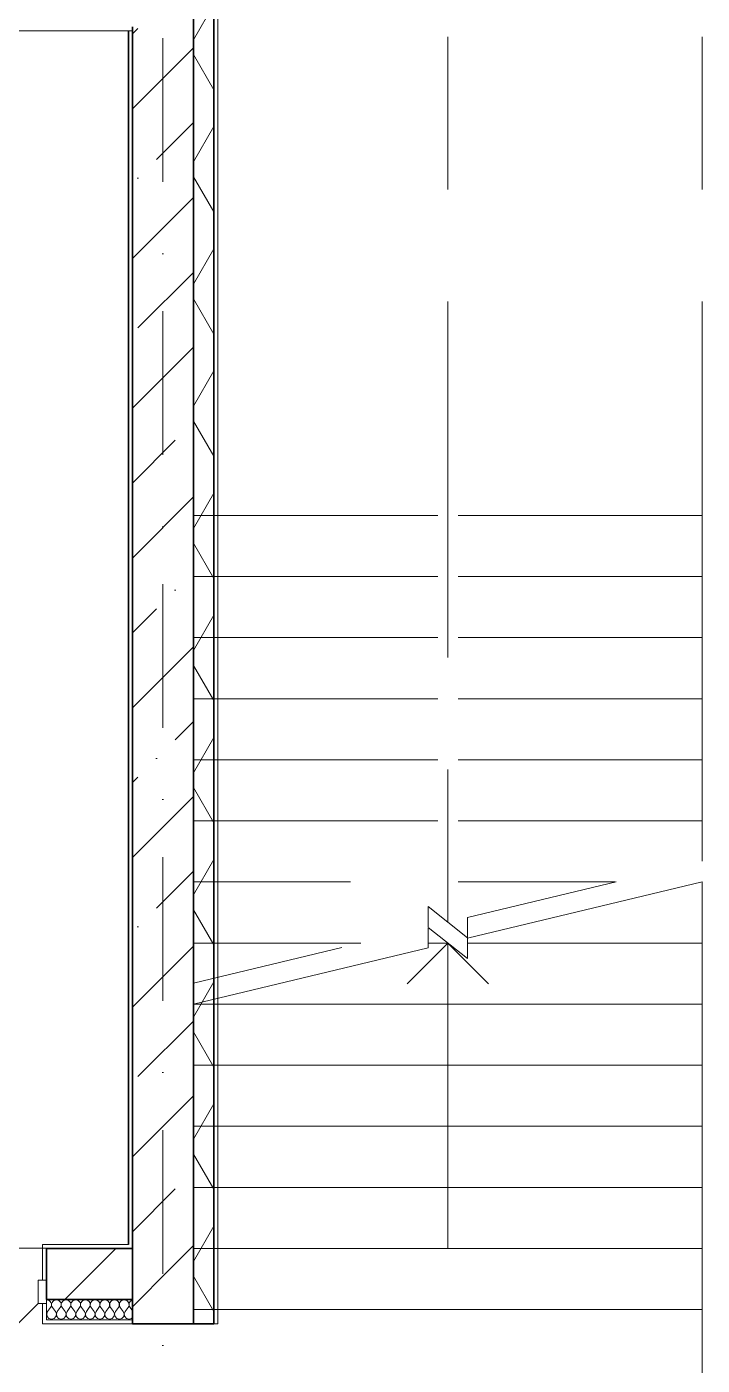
# Model space of a CAD drawing. Header units: millimetres. Extents: x -34838 to 729576, y -214038 to 121482.
# Drawn here: x 613773 to 617092, y -98511 to -91938 of the extents above; entities that cross this region are included whole.
import ezdxf
from ezdxf.enums import TextEntityAlignment as Align

# ---------------------------------------------------------------- set-up
doc = ezdxf.new("R2010")
doc.units = ezdxf.units.MM
doc.header["$MEASUREMENT"] = 0
doc.linetypes.add('ШТРИХОВА 1_2', pattern=[1300, 750, -550])
doc.linetypes.add('Штрихпунктирная', pattern=[1340.555525, 705.555534, -352.777767, 0, -282.222223])
for name, color, linetype, lineweight in [('0_Ном._пера__1', 7, 'Continuous', 13), ('А _ ОСІ КООРДИНАЦІЙНІ.3D_Ном._пера__105', 7, 'Continuous', 13), ('А _ ОСІ КООРДИНАЦІЙНІ.3D_Ном._пера__25', 7, 'Continuous', 0), ('АБ _ 0 _ СТІНИ _ ЗОВНІШНІ .3D_Ном._пера__27', 7, 'Continuous', 35), ('АБ _ 0 _ СТІНИ _ ЗОВНІШНІ .3D_Ном._пера__87', 7, 'Continuous', 13), ('АБ _ 0 _ СТІНИ _ НАВІСНІ .3D_Ном._пера__171', 7, 'Continuous', 13), ('АБ _ 0 _ СТІНИ _ НАВІСНІ .3D_Ном._пера__27', 7, 'Continuous', 35), ('АБ _ 0 _ СТІНИ _ НАВІСНІ .3D_Ном._пера__67', 7, 'Continuous', 15), ('АБ _ 0 _ СТІНИ _ НАВІСНІ .3D_Ном._пера__87', 7, 'Continuous', 13), ('АБ _ 2 _ СХОДИ _ ЗОВНІШНІ .3D_Ном._пера__71', 7, 'Continuous', 15), ('АБ _ 2 _ СХОДИ _ ЗОВНІШНІ .3D_Ном._пера__91', 7, 'Continuous', 13), ('Двери ARCHICAD_Ном._пера__1', 7, 'Continuous', 13), ('Двери ARCHICAD_Ном._пера__23', 7, 'Continuous', 20), ('Двери ARCHICAD_Ном._пера__27', 7, 'Continuous', 35), ('Двери ARCHICAD_Ном._пера__3', 7, 'Continuous', 15), ('Двери ARCHICAD_Ном._пера__67', 7, 'Continuous', 15), ('Двери ARCHICAD_Ном._пера__87', 7, 'Continuous', 13)]:
    doc.layers.add(name, color=color, linetype=linetype, lineweight=lineweight)
for name, color, linetype in [('А _ ОСІ КООРДИНАЦІЙНІ.3D', 7, 'Continuous'), ('АБ _ 0 _ СТІНИ _ ЗОВНІШНІ .3D', 7, 'Continuous'), ('АБ _ 0 _ СТІНИ _ НАВІСНІ .3D', 7, 'Continuous'), ('АБ _ 2 _ СХОДИ _ ЗОВНІШНІ .3D', 7, 'Continuous'), ('АП _ ТЕП _ ЗОНИ ПРИМІЩЕНЬ .3D', 7, 'Continuous'), ('Двери ARCHICAD', 7, 'Continuous')]:
    doc.layers.add(name, color=color, linetype=linetype)
doc.styles.add('СГЕНЕРИР_СТИЛЬ_1', font='Arial.ttf')
doc.linetypes.add('ГП _ огорожа КЖ меньше 1м_ М 500', pattern='A,0,[1,20211006 Р’РµР»РёРєРёР№ Р±Р°СЃРµР№РЅ (Р±СѓС‚С–РєРё)_1.Shx,S=79.365079,R=0,X=0,Y=0],-10000,0', length=10000)
pattern_1 = [(60, (518441.76, -97737.7), (-259.8076, 150), []), (120, (518441.76, -97737.7), (259.8076, 150), [])]
pattern_2 = [(45, (518441.76, -97737.7), (-367.6955, 367.6955), []), (45, (518257.9, -97553.85), (-367.6955, 367.6955), [390, -130, 0, -130])]

# ---------------------------------------------------------------- blocks, each defined once
blk = doc.blocks.new('Лестница_2_1', base_point=(518441.8, -97737.7))
at = {"layer": 'АБ _ 2 _ СХОДИ _ ЗОВНІШНІ .3D_Ном._пера__71', "color": 7, "linetype": 'ШТРИХОВА 1_2', "lineweight": 15}
for p, q in [((614591.7, -91337.7), (614591.7, -94037.7)), ((615841.7, -94037.7), (615841.7, -91337.7)), ((617091.7, -94037.7), (617091.7, -91337.7)), ((614591.7, -94037.7), (614591.7, -94337.7)), ((615841.7, -94337.7), (615841.7, -94037.7)), ((617091.7, -94337.7), (617091.7, -94037.7)), ((617091.7, -94337.7), (614591.7, -94337.7)), ((614591.7, -94337.7), (614591.7, -94637.7)), ((614591.7, -94337.7), (617091.7, -94337.7)), ((615841.8, -96334.8), (615841.7, -94337.7)), ((617091.7, -94637.7), (617091.7, -94337.7)), ((617091.7, -94637.7), (614591.7, -94637.7)), ((614591.7, -94637.7), (614591.7, -94937.7)), ((614591.7, -94637.7), (617091.7, -94637.7)), ((617091.7, -94937.7), (617091.7, -94637.7)), ((617091.7, -94937.7), (614591.7, -94937.7)), ((614591.7, -94937.7), (614591.8, -95237.7)), ((614591.7, -94937.7), (617091.7, -94937.7)), ((617091.8, -95237.7), (617091.7, -94937.7)), ((617091.8, -95237.7), (614591.8, -95237.7)), ((614591.8, -95237.7), (614591.8, -95537.7)), ((614591.8, -95237.7), (617091.8, -95237.7)), ((617091.8, -95537.7), (617091.8, -95237.7)), ((617091.8, -95537.7), (614591.8, -95537.7)), ((614591.8, -95537.7), (614591.8, -95837.7)), ((614591.8, -95537.7), (617091.8, -95537.7)), ((617091.8, -95837.7), (617091.8, -95537.7)), ((617091.8, -95837.7), (614591.8, -95837.7)), ((614591.8, -95837.7), (614591.8, -96137.7)), ((614591.8, -95837.7), (617091.8, -95837.7)), ((617091.8, -96034.8), (617091.8, -95837.7)), ((615939, -96311.5), (617091.8, -96034.8)), ((616663.3, -96137.7), (614591.8, -96137.7)), ((614591.8, -96137.7), (614591.8, -96437.7)), ((614591.8, -96137.7), (616663.3, -96137.7)), ((615744.5, -96358.2), (615744.5, -96258.2)), ((615744.5, -96258.2), (615939, -96411.5)), ((614591.8, -96634.8), (615744.5, -96358.2)), ((615939, -96411.5), (615939, -96311.5)), ((615413.3, -96437.7), (614591.8, -96437.7)), ((614591.8, -96437.7), (614591.8, -96634.8)), ((614591.8, -96437.7), (615413.3, -96437.7))]:
    blk.add_line(p, q, dxfattribs=at)
at = {"layer": 'АБ _ 2 _ СХОДИ _ ЗОВНІШНІ .3D_Ном._пера__71', "color": 7, "linetype": 'Continuous', "lineweight": 15}
for p, q in [((615939, -96414.3), (617091.8, -96137.7)), ((615744.5, -96461), (615744.5, -96361)), ((615744.5, -96361), (615939, -96514.3)), ((615939, -96514.3), (615939, -96414.3)), ((614591.8, -96737.7), (615744.5, -96461)), ((615841.8, -96437.7), (615641.8, -96637.7)), ((615841.8, -96437.7), (615744.5, -96437.7)), ((615744.5, -96437.7), (615841.8, -96437.7)), ((615841.8, -97637.7), (615841.8, -96437.7)), ((616041.8, -96637.7), (615841.8, -96437.7)), ((617091.8, -96437.7), (615939, -96437.7)), ((615939, -96437.7), (617091.8, -96437.7)), ((617091.8, -96737.7), (614591.8, -96737.7)), ((614591.8, -96737.7), (617091.8, -96737.7)), ((617091.8, -97037.7), (614591.8, -97037.7)), ((614591.8, -97037.7), (617091.8, -97037.7)), ((617091.8, -97337.7), (614591.8, -97337.7)), ((614591.8, -97337.7), (617091.8, -97337.7)), ((617091.8, -97637.7), (614591.8, -97637.7)), ((614591.8, -97637.7), (617091.8, -97637.7)), ((615841.8, -97937.7), (615841.8, -97637.7)), ((614591.8, -97937.7), (617091.8, -97937.7))]:
    blk.add_line(p, q, dxfattribs=at)
at = {"layer": 'АБ _ 2 _ СХОДИ _ ЗОВНІШНІ .3D_Ном._пера__91', "color": 7, "linetype": 'Continuous', "lineweight": 13}
for p, q in [((617091.8, -96437.7), (617091.8, -96137.7)), ((617091.8, -96737.7), (617091.8, -96437.7)), ((614591.8, -96737.7), (614591.8, -97037.7)), ((617091.8, -97037.7), (617091.8, -96737.7)), ((614591.8, -97037.7), (614591.8, -97337.7)), ((617091.8, -97337.7), (617091.8, -97037.7)), ((614591.8, -97337.7), (614591.8, -97637.7)), ((617091.8, -97637.7), (617091.8, -97337.7)), ((614591.8, -97637.7), (614591.8, -97937.7)), ((617091.8, -97937.7), (617091.8, -97637.7))]:
    blk.add_line(p, q, dxfattribs=at)
blk = doc.blocks.new('Стена_58_1', base_point=(614491.8, -85737.7))
at = {"layer": 'АБ _ 0 _ СТІНИ _ ЗОВНІШНІ .3D', "linetype": 'Continuous', "lineweight": 0, "true_color": 0x000000}
h = blk.add_hatch(dxfattribs=at)
h.set_pattern_fill('М___ІЗОЛЯЦІЯ_МІНВАТА_0001', color=18, style=0, pattern_type=2)
h.set_pattern_definition(pattern_1)
h.paths.add_polyline_path([(614691.8, -98290), (614691.8, -85601.3), (614591.8, -85669.5), (614591.8, -98201.3)])
h = blk.add_hatch(dxfattribs=at)
h.set_pattern_fill('М___БЕТОН_АРМОВАНИЙ___З__C0', color=18, style=0, pattern_type=2)
h.set_pattern_definition(pattern_2)
h.paths.add_polyline_path([(614291.8, -85887.7), (614291.8, -97935.4), (614591.8, -98201.3), (614591.8, -85887.7)])
h = blk.add_hatch(dxfattribs=at)
h.set_pattern_fill('М___БЕТОН_АРМОВАНИЙ___З__C0', color=18, style=0, pattern_type=2)
h.set_pattern_definition(pattern_2)
h.paths.add_polyline_path([(614291.8, -97937.7), (614294.3, -97937.7), (614291.8, -97935.4)])
h = blk.add_hatch(dxfattribs=at)
h.set_pattern_fill('М___БЕТОН_АРМОВАНИЙ___З__C0', color=18, style=0, pattern_type=2)
h.set_pattern_definition(pattern_2)
h.paths.add_polyline_path([(614291.8, -98187.7), (614576.4, -98187.7), (614294.3, -97937.7), (614291.8, -97937.7)])
h = blk.add_hatch(dxfattribs=at)
h.set_pattern_fill('М___БЕТОН_АРМОВАНИЙ___З__C0', color=18, style=0, pattern_type=2)
h.set_pattern_definition(pattern_2)
h.paths.add_polyline_path([(614591.8, -98201.3), (614576.4, -98187.7), (614291.8, -98187.7), (614291.8, -98287.7), (614591.8, -98287.7)])
h = blk.add_hatch(dxfattribs=at)
h.set_pattern_fill('М___ІЗОЛЯЦІЯ_МІНВАТА_0001', color=18, style=0, pattern_type=2)
h.set_pattern_definition(pattern_1)
h.paths.add_polyline_path([(614591.8, -98287.7), (614689.2, -98287.7), (614591.8, -98201.3)])
h = blk.add_hatch(dxfattribs=at)
h.set_pattern_fill('М___БЕТОН_АРМОВАНИЙ___З__C0', color=18, style=0, pattern_type=2)
h.set_pattern_definition(pattern_2)
h.paths.add_polyline_path([(614591.8, -98287.7), (614291.8, -98287.7), (614291.8, -98307.7), (614591.8, -98307.7)])
h = blk.add_hatch(dxfattribs=at)
h.set_pattern_fill('М___ІЗОЛЯЦІЯ_МІНВАТА_0001', color=18, style=0, pattern_type=2)
h.set_pattern_definition(pattern_1)
h.paths.add_polyline_path([(614691.8, -98290), (614689.2, -98287.7), (614591.8, -98287.7), (614591.8, -98307.7), (614691.8, -98307.7)])
at = {"layer": 'АБ _ 0 _ СТІНИ _ ЗОВНІШНІ .3D_Ном._пера__27', "color": 7, "linetype": 'Continuous', "lineweight": 35}
for p, q in [((614691.8, -98290), (614691.8, -85601.3)), ((614591.8, -98201.3), (614591.8, -85887.7)), ((614291.8, -91937.7), (614291.8, -97935.4))]:
    blk.add_line(p, q, dxfattribs=at)
at = {"layer": 'АБ _ 0 _ СТІНИ _ ЗОВНІШНІ .3D_Ном._пера__27', "color": 7, "linetype": 'Continuous', "lineweight": 35, "flags": 128}
blk.add_lwpolyline([(614271.8, -91957.7), (614271.8, -97917.7)], dxfattribs=at)
at = {"layer": 'АБ _ 0 _ СТІНИ _ ЗОВНІШНІ .3D_Ном._пера__87', "color": 7, "linetype": 'Continuous', "lineweight": 13, "flags": 128}
blk.add_lwpolyline([(614711.8, -98307.7), (614711.8, -85587.7)], dxfattribs=at)
at = {"layer": 'АБ _ 0 _ СТІНИ _ НАВІСНІ .3D_Ном._пера__27', "color": 7, "linetype": 'Continuous', "lineweight": 35}
for p, q in [((614271.8, -97937.7), (614291.8, -97937.7)), ((614291.8, -97937.7), (614291.8, -97935.4)), ((614291.8, -98187.7), (614291.8, -97937.7)), ((614291.8, -98187.7), (614291.8, -98287.7)), ((614591.8, -98201.3), (614591.8, -98287.7)), ((614291.8, -98287.7), (614291.8, -98307.7)), ((614591.8, -98287.7), (614591.8, -98307.7)), ((614691.8, -98290), (614691.8, -98307.7))]:
    blk.add_line(p, q, dxfattribs=at)
at = {"layer": 'АБ _ 0 _ СТІНИ _ НАВІСНІ .3D_Ном._пера__27', "color": 7, "linetype": 'Continuous', "lineweight": 35, "flags": 128}
for points in [[(614591.8, -98307.7), (614291.8, -98307.7)], [(614691.8, -98307.7), (614591.8, -98307.7)]]:
    blk.add_lwpolyline(points, dxfattribs=at)
at = {"layer": 'АБ _ 0 _ СТІНИ _ НАВІСНІ .3D_Ном._пера__87', "color": 7, "linetype": 'Continuous', "lineweight": 13, "flags": 128}
blk.add_lwpolyline([(614711.8, -98307.7), (614691.8, -98307.7)], dxfattribs=at)
blk = doc.blocks.new('Стена_86_1', base_point=(614491.8, -91877.7))
at = {"layer": 'АБ _ 0 _ СТІНИ _ ЗОВНІШНІ .3D_Ном._пера__87', "color": 7, "linetype": 'Continuous', "lineweight": 13, "flags": 128}
blk.add_lwpolyline([(608381.8, -91957.7), (614271.8, -91957.7)], dxfattribs=at)
blk = doc.blocks.new('*X346', base_point=(518441.8, -97737.7))
at = {"layer": 'АБ _ 0 _ СТІНИ _ НАВІСНІ .3D_Ном._пера__171', "color": 7, "linetype": 'Continuous', "lineweight": 13}
for p, q in [((613870.3, -98190.1), (613869.1, -98190.3)), ((613876.8, -98191), (613870.3, -98190.1)), ((613882.8, -98193.6), (613876.8, -98191)), ((613887.9, -98197.8), (613882.8, -98193.6)), ((613891.6, -98203.2), (613887.9, -98197.8)), ((613893.7, -98209.5), (613891.6, -98203.2)), ((613896.7, -98203.2), (613894.6, -98209.5)), ((613900.4, -98197.8), (613896.7, -98203.2)), ((613905.4, -98193.6), (613900.4, -98197.8)), ((613911.4, -98191), (613905.4, -98193.6)), ((613918, -98190.1), (613911.4, -98191)), ((613924.5, -98191), (613918, -98190.1)), ((613930.5, -98193.6), (613924.5, -98191)), ((613935.5, -98197.8), (613930.5, -98193.6)), ((613939.2, -98203.2), (613935.5, -98197.8)), ((613941.3, -98209.5), (613939.2, -98203.2)), ((613944.3, -98203.2), (613942.2, -98209.5)), ((613948, -98197.8), (613944.3, -98203.2)), ((613953.1, -98193.6), (613948, -98197.8)), ((613959.1, -98191), (613953.1, -98193.6)), ((613965.6, -98190.1), (613959.1, -98191)), ((613972.1, -98191), (613965.6, -98190.1)), ((613978.1, -98193.6), (613972.1, -98191)), ((613983.1, -98197.8), (613978.1, -98193.6)), ((613986.9, -98203.2), (613983.1, -98197.8)), ((613989, -98209.5), (613986.9, -98203.2)), ((613991.9, -98203.2), (613989.8, -98209.5)), ((613995.6, -98197.8), (613991.9, -98203.2)), ((614000.7, -98193.6), (613995.6, -98197.8)), ((614006.7, -98191), (614000.7, -98193.6)), ((614013.2, -98190.1), (614006.7, -98191)), ((614019.7, -98191), (614013.2, -98190.1)), ((614025.7, -98193.6), (614019.7, -98191)), ((614030.8, -98197.8), (614025.7, -98193.6)), ((614034.5, -98203.2), (614030.8, -98197.8)), ((614036.6, -98209.5), (614034.5, -98203.2)), ((614039.5, -98203.2), (614037.4, -98209.5)), ((614043.2, -98197.8), (614039.5, -98203.2)), ((614048.3, -98193.6), (614043.2, -98197.8)), ((614054.3, -98191), (614048.3, -98193.6)), ((614060.8, -98190.1), (614054.3, -98191)), ((614067.3, -98191), (614060.8, -98190.1)), ((614073.3, -98193.6), (614067.3, -98191)), ((614078.4, -98197.8), (614073.3, -98193.6)), ((614082.1, -98203.2), (614078.4, -98197.8)), ((614084.2, -98209.5), (614082.1, -98203.2)), ((614087.1, -98203.2), (614085, -98209.5)), ((614090.9, -98197.8), (614087.1, -98203.2)), ((614095.9, -98193.6), (614090.9, -98197.8)), ((614101.9, -98191), (614095.9, -98193.6)), ((614108.4, -98190.1), (614101.9, -98191)), ((614114.9, -98191), (614108.4, -98190.1)), ((614120.9, -98193.6), (614114.9, -98191)), ((614126, -98197.8), (614120.9, -98193.6)), ((614129.7, -98203.2), (614126, -98197.8)), ((614131.8, -98209.5), (614129.7, -98203.2)), ((614134.8, -98203.2), (614132.7, -98209.5)), ((614138.5, -98197.8), (614134.8, -98203.2)), ((614143.5, -98193.6), (614138.5, -98197.8)), ((614149.5, -98191), (614143.5, -98193.6)), ((614156, -98190.1), (614149.5, -98191)), ((614162.6, -98191), (614156, -98190.1)), ((614168.6, -98193.6), (614162.6, -98191)), ((614173.6, -98197.8), (614168.6, -98193.6)), ((614177.3, -98203.2), (614173.6, -98197.8)), ((614179.4, -98209.5), (614177.3, -98203.2)), ((614182.4, -98203.2), (614180.3, -98209.5)), ((614186.1, -98197.8), (614182.4, -98203.2)), ((614191.1, -98193.6), (614186.1, -98197.8)), ((614197.2, -98191), (614191.1, -98193.6)), ((614203.7, -98190.1), (614197.2, -98191)), ((614210.2, -98191), (614203.7, -98190.1)), ((614216.2, -98193.6), (614210.2, -98191)), ((614221.2, -98197.8), (614216.2, -98193.6)), ((614225, -98203.2), (614221.2, -98197.8)), ((614227.1, -98209.5), (614225, -98203.2)), ((614230, -98203.2), (614227.9, -98209.5)), ((614233.7, -98197.8), (614230, -98203.2)), ((614238.8, -98193.6), (614233.7, -98197.8)), ((614244.8, -98191), (614238.8, -98193.6)), ((614251.3, -98190.1), (614244.8, -98191)), ((614257.8, -98191), (614251.3, -98190.1)), ((614263.8, -98193.6), (614257.8, -98191)), ((614268.9, -98197.8), (614263.8, -98193.6)), ((614272.6, -98203.2), (614268.9, -98197.8)), ((614274.7, -98209.5), (614272.6, -98203.2)), ((614277.6, -98203.2), (614275.5, -98209.5)), ((614281.3, -98197.8), (614277.6, -98203.2)), ((614286.4, -98193.6), (614281.3, -98197.8)), ((614291.8, -98191.3), (614286.4, -98193.6)), ((613870.2, -98259.4), (613869.1, -98256.3)), ((613869.1, -98265.6), (613870.2, -98259.4)), ((613875.1, -98247.2), (613870.4, -98259.4)), ((613870.4, -98259.4), (613872.8, -98272.2)), ((613872.8, -98272.2), (613881.6, -98281.8)), ((613875.1, -98247.2), (613889.4, -98228.2)), ((613889.4, -98228.2), (613892.6, -98222.4)), ((613892.6, -98222.4), (613894, -98216)), ((613894, -98216), (613893.7, -98209.5)), ((613894.6, -98209.5), (613894.2, -98216)), ((613894.2, -98216), (613895.7, -98222.4)), ((613895.7, -98222.4), (613898.9, -98228.2)), ((613913.2, -98247.2), (613898.9, -98228.2)), ((613906.7, -98281.8), (613915.4, -98272.2)), ((613917.9, -98259.4), (613913.2, -98247.2)), ((613915.4, -98272.2), (613917.9, -98259.4)), ((613922.7, -98247.2), (613918, -98259.4)), ((613918, -98259.4), (613920.5, -98272.2)), ((613920.5, -98272.2), (613929.2, -98281.8)), ((613922.7, -98247.2), (613937, -98228.2)), ((613937, -98228.2), (613940.2, -98222.4)), ((613940.2, -98222.4), (613941.7, -98216)), ((613941.7, -98216), (613941.3, -98209.5)), ((613942.2, -98209.5), (613941.9, -98216)), ((613941.9, -98216), (613943.3, -98222.4)), ((613943.3, -98222.4), (613946.5, -98228.2)), ((613960.8, -98247.2), (613946.5, -98228.2)), ((613954.3, -98281.8), (613963.1, -98272.2)), ((613965.5, -98259.4), (613960.8, -98247.2)), ((613963.1, -98272.2), (613965.5, -98259.4)), ((613970.3, -98247.2), (613965.7, -98259.4)), ((613965.7, -98259.4), (613968.1, -98272.2)), ((613968.1, -98272.2), (613976.9, -98281.8)), ((613970.3, -98247.2), (613984.6, -98228.2)), ((613984.6, -98228.2), (613987.8, -98222.4)), ((613987.8, -98222.4), (613989.3, -98216)), ((613989.3, -98216), (613989, -98209.5)), ((613989.8, -98209.5), (613989.5, -98216)), ((613989.5, -98216), (613991, -98222.4)), ((613991, -98222.4), (613994.1, -98228.2)), ((614008.4, -98247.2), (613994.1, -98228.2)), ((614001.9, -98281.8), (614010.7, -98272.2)), ((614013.1, -98259.4), (614008.4, -98247.2)), ((614010.7, -98272.2), (614013.1, -98259.4)), ((614018, -98247.2), (614013.3, -98259.4)), ((614013.3, -98259.4), (614015.7, -98272.2)), ((614015.7, -98272.2), (614024.5, -98281.8)), ((614018, -98247.2), (614032.2, -98228.2)), ((614032.2, -98228.2), (614035.4, -98222.4)), ((614035.4, -98222.4), (614036.9, -98216)), ((614036.9, -98216), (614036.6, -98209.5)), ((614037.4, -98209.5), (614037.1, -98216)), ((614037.1, -98216), (614038.6, -98222.4)), ((614038.6, -98222.4), (614041.8, -98228.2)), ((614056, -98247.2), (614041.8, -98228.2)), ((614049.5, -98281.8), (614058.3, -98272.2)), ((614060.7, -98259.4), (614056, -98247.2)), ((614058.3, -98272.2), (614060.7, -98259.4)), ((614065.6, -98247.2), (614060.9, -98259.4)), ((614060.9, -98259.4), (614063.3, -98272.2)), ((614063.3, -98272.2), (614072.1, -98281.8)), ((614065.6, -98247.2), (614079.9, -98228.2)), ((614079.9, -98228.2), (614083, -98222.4)), ((614083, -98222.4), (614084.5, -98216)), ((614084.5, -98216), (614084.2, -98209.5)), ((614085, -98209.5), (614084.7, -98216)), ((614084.7, -98216), (614086.2, -98222.4)), ((614086.2, -98222.4), (614089.4, -98228.2)), ((614103.7, -98247.2), (614089.4, -98228.2)), ((614097.1, -98281.8), (614105.9, -98272.2)), ((614108.3, -98259.4), (614103.7, -98247.2)), ((614105.9, -98272.2), (614108.3, -98259.4)), ((614113.2, -98247.2), (614108.5, -98259.4)), ((614108.5, -98259.4), (614110.9, -98272.2)), ((614110.9, -98272.2), (614119.7, -98281.8)), ((614113.2, -98247.2), (614127.5, -98228.2)), ((614127.5, -98228.2), (614130.7, -98222.4)), ((614130.7, -98222.4), (614132.1, -98216)), ((614132.1, -98216), (614131.8, -98209.5)), ((614132.7, -98209.5), (614132.3, -98216)), ((614132.3, -98216), (614133.8, -98222.4)), ((614133.8, -98222.4), (614137, -98228.2)), ((614151.3, -98247.2), (614137, -98228.2)), ((614144.8, -98281.8), (614153.5, -98272.2)), ((614155.9, -98259.4), (614151.3, -98247.2)), ((614153.5, -98272.2), (614155.9, -98259.4)), ((614160.8, -98247.2), (614156.1, -98259.4)), ((614156.1, -98259.4), (614158.6, -98272.2)), ((614158.6, -98272.2), (614167.3, -98281.8)), ((614160.8, -98247.2), (614175.1, -98228.2)), ((614175.1, -98228.2), (614178.3, -98222.4)), ((614178.3, -98222.4), (614179.8, -98216)), ((614179.8, -98216), (614179.4, -98209.5)), ((614180.3, -98209.5), (614180, -98216)), ((614180, -98216), (614181.4, -98222.4)), ((614181.4, -98222.4), (614184.6, -98228.2)), ((614198.9, -98247.2), (614184.6, -98228.2)), ((614192.4, -98281.8), (614201.2, -98272.2)), ((614203.6, -98259.4), (614198.9, -98247.2)), ((614201.2, -98272.2), (614203.6, -98259.4)), ((614208.4, -98247.2), (614203.8, -98259.4)), ((614203.8, -98259.4), (614206.2, -98272.2)), ((614206.2, -98272.2), (614215, -98281.8)), ((614208.4, -98247.2), (614222.7, -98228.2)), ((614222.7, -98228.2), (614225.9, -98222.4)), ((614225.9, -98222.4), (614227.4, -98216)), ((614227.4, -98216), (614227.1, -98209.5)), ((614227.9, -98209.5), (614227.6, -98216)), ((614227.6, -98216), (614229.1, -98222.4)), ((614229.1, -98222.4), (614232.2, -98228.2)), ((614246.5, -98247.2), (614232.2, -98228.2)), ((614240, -98281.8), (614248.8, -98272.2)), ((614251.2, -98259.4), (614246.5, -98247.2)), ((614248.8, -98272.2), (614251.2, -98259.4)), ((614256, -98247.2), (614251.4, -98259.4)), ((614251.4, -98259.4), (614253.8, -98272.2)), ((614253.8, -98272.2), (614262.6, -98281.8)), ((614256, -98247.2), (614270.3, -98228.2)), ((614270.3, -98228.2), (614273.5, -98222.4)), ((614273.5, -98222.4), (614275, -98216)), ((614275, -98216), (614274.7, -98209.5)), ((614275.5, -98209.5), (614275.2, -98216)), ((614275.2, -98216), (614276.7, -98222.4)), ((614276.7, -98222.4), (614279.9, -98228.2)), ((614291.8, -98244), (614279.9, -98228.2)), ((613881.6, -98281.8), (613894.1, -98285.3)), ((613894.1, -98285.3), (613906.7, -98281.8)), ((613929.2, -98281.8), (613941.8, -98285.3)), ((613941.8, -98285.3), (613954.3, -98281.8)), ((613976.9, -98281.8), (613989.4, -98285.3)), ((613989.4, -98285.3), (614001.9, -98281.8)), ((614024.5, -98281.8), (614037, -98285.3)), ((614037, -98285.3), (614049.5, -98281.8)), ((614072.1, -98281.8), (614084.6, -98285.3)), ((614084.6, -98285.3), (614097.1, -98281.8)), ((614119.7, -98281.8), (614132.2, -98285.3)), ((614132.2, -98285.3), (614144.8, -98281.8)), ((614167.3, -98281.8), (614179.9, -98285.3)), ((614179.9, -98285.3), (614192.4, -98281.8)), ((614215, -98281.8), (614227.5, -98285.3)), ((614227.5, -98285.3), (614240, -98281.8)), ((614262.6, -98281.8), (614275.1, -98285.3)), ((614275.1, -98285.3), (614287.6, -98281.8)), ((614287.6, -98281.8), (614291.8, -98277.2))]:
    blk.add_line(p, q, dxfattribs=at)
blk = doc.blocks.new('Двупольная Дверь с Фрамугой 22')
at = {"layer": 'Двери ARCHICAD_Ном._пера__1', "color": 7, "linetype": 'Continuous', "lineweight": 13}
for centre, start, end in [((-860, 0), 0, 45), ((860, 0), 135, 180)]:
    blk.add_arc(centre, 860, start, end, dxfattribs=at)
at = {"layer": 'Двери ARCHICAD_Ном._пера__23', "color": 7, "linetype": 'Continuous', "lineweight": 20}
for p, q in [((-860, 0), (-900, 0)), ((-900, 0), (-900, -115)), ((-860, -115), (-860, 0)), ((900, 0), (860, 0)), ((860, 0), (860, -115)), ((900, -115), (900, 0)), ((-900, -115), (-860, -115)), ((860, -115), (900, -115))]:
    blk.add_line(p, q, dxfattribs=at)
at = {"layer": 'Двери ARCHICAD_Ном._пера__27', "color": 7, "linetype": 'Continuous', "lineweight": 35}
for p, q in [((-900, -20), (-900, -115)), ((-900, -20), (-900, -115)), ((900, -20), (900, -115)), ((900, -20), (900, -115))]:
    blk.add_line(p, q, dxfattribs=at)
at = {"layer": 'Двери ARCHICAD_Ном._пера__3', "color": 7, "linetype": 'Continuous', "lineweight": 15}
for p, q in [((-860, 0), (-251.9, 608.1)), ((860, 0), (251.9, 608.1))]:
    blk.add_line(p, q, dxfattribs=at)
at = {"layer": 'Двери ARCHICAD_Ном._пера__67', "color": 7, "linetype": 'Continuous', "lineweight": 15}
for p, q in [((-900, 0), (-900, -20)), ((-900, 0), (-900, -20)), ((900, 0), (900, -20)), ((900, 0), (900, -20))]:
    blk.add_line(p, q, dxfattribs=at)
at = {"layer": 'Двери ARCHICAD_Ном._пера__87', "color": 7, "linetype": 'Continuous', "lineweight": 13}
for p, q in [((-900, 100), (-880, 100)), ((-880, 0), (-880, 100)), ((900, 100), (880, 100)), ((880, 0), (880, 100)), ((-880, -115), (-880, -290)), ((880, -115), (880, -290)), ((-900, -290), (-880, -290)), ((900, -290), (880, -290))]:
    blk.add_line(p, q, dxfattribs=at)
blk = doc.blocks.new('Стена_98_1', base_point=(538775.8, -98017.7))
at = {"layer": 'АБ _ 0 _ СТІНИ _ НАВІСНІ .3D', "linetype": 'Continuous', "lineweight": 0, "true_color": 0x000000}
h = blk.add_hatch(dxfattribs=at)
h.set_pattern_fill('М___ЦЕГЛА_ЗВИЧАЙНА_0001', color=18, style=0, pattern_type=2)
h.set_pattern_definition([(45, (518441.76, -97737.7), (-183.84776, 183.84776), [])])
h.paths.add_polyline_path([(613869.1, -98187.7), (614291.8, -98187.7), (614291.8, -97937.7), (613869.1, -97937.7), (613869.1, -98092.7)])
at = {"layer": 'АБ _ 0 _ СТІНИ _ НАВІСНІ .3D_Ном._пера__27', "color": 7, "linetype": 'Continuous', "lineweight": 35}
for p, q in [((614271.8, -97937.7), (613869.1, -97937.7)), ((613869.1, -97937.7), (613869.1, -98092.7)), ((614271.8, -97937.7), (614291.8, -97937.7)), ((614291.8, -98187.7), (614291.8, -97937.7)), ((613869.1, -98187.7), (613869.1, -98092.7)), ((613869.1, -98187.7), (614291.8, -98187.7)), ((614291.8, -98187.7), (614291.8, -98287.7)), ((614291.8, -98287.7), (614291.8, -98307.7))]:
    blk.add_line(p, q, dxfattribs=at)
at = {"layer": 'АБ _ 0 _ СТІНИ _ НАВІСНІ .3D_Ном._пера__67', "color": 7, "linetype": 'Continuous', "lineweight": 15}
for p, q in [((613869.1, -98207.7), (613869.1, -98187.7)), ((613869.1, -98287.7), (613869.1, -98207.7)), ((613869.1, -98287.7), (614291.8, -98287.7))]:
    blk.add_line(p, q, dxfattribs=at)
at = {"layer": 'АБ _ 0 _ СТІНИ _ НАВІСНІ .3D_Ном._пера__87', "color": 7, "linetype": 'Continuous', "lineweight": 13}
for p, q in [((613849.1, -98092.7), (613849.1, -97917.7)), ((613869.1, -97917.7), (613849.1, -97917.7)), ((613869.1, -98092.7), (613849.1, -98092.7)), ((613849.1, -98207.7), (613849.1, -98307.7)), ((613869.1, -98207.7), (613849.1, -98207.7)), ((613869.1, -98307.7), (613849.1, -98307.7))]:
    blk.add_line(p, q, dxfattribs=at)
at = {"layer": 'АБ _ 0 _ СТІНИ _ НАВІСНІ .3D_Ном._пера__87', "color": 7, "linetype": 'Continuous', "lineweight": 13, "flags": 128}
for points in [[(614271.8, -97917.7), (613869.1, -97917.7)], [(613869.1, -98307.7), (614291.8, -98307.7)]]:
    blk.add_lwpolyline(points, dxfattribs=at)
at = {"layer": 'АБ _ 0 _ СТІНИ _ НАВІСНІ .3D', "color": 7, "lineweight": 20}
blk.add_blockref('*X346', (518441.8, -97737.7), dxfattribs=at)
at = {"layer": 'Двери ARCHICAD', "color": 7, "linetype": 'Continuous', "lineweight": 18, "zscale": 1000, "rotation": 180}
blk.add_blockref('Двупольная Дверь с Фрамугой 22', (612969.1, -98207.7), dxfattribs=at)
blk = doc.blocks.new('Стандартный Маркер Сетки_4')
at = {"layer": 'А _ ОСІ КООРДИНАЦІЙНІ.3D_Ном._пера__105', "color": 7, "linetype": 'Штрихпунктирная', "lineweight": 13}
blk.add_line((500, 0), (18386, 0), dxfattribs=at)
at = {"layer": 'А _ ОСІ КООРДИНАЦІЙНІ.3D_Ном._пера__25', "color": 7, "lineweight": 0, "style": 'СГЕНЕРИР_СТИЛЬ_1'}
blk.add_attdef('AC_MarkerText_1', text='', height=700, rotation=90, dxfattribs=at).set_placement((19886, 34.2), align=Align.MIDDLE_CENTER)

msp = doc.modelspace()

# ---------------------------------------------------------------- linework, layer by layer
at = {"layer": '0_Ном._пера__1', "color": 7, "linetype": 'Continuous', "lineweight": 13}
for p, q in [((617091.8, -98237.7), (617091.8, -97937.7)), ((614591.8, -98237.7), (617091.8, -98237.7)), ((617091.8, -98237.7), (617091.8, -101437.7))]:
    msp.add_line(p, q, dxfattribs=at)
at = {"layer": 'АП _ ТЕП _ ЗОНИ ПРИМІЩЕНЬ .3D', "color": 254, "linetype": 'Continuous', "lineweight": 0, "true_color": 0xddc2d0, "flags": 128}
msp.add_lwpolyline([(608381.8, -91957.7), (608381.8, -97537.7), (608641.8, -97537.7), (608641.8, -97936.8), (613641.8, -97936.7), (614291.8, -97936.7), (614291.8, -91957.7)], close=True, dxfattribs=at)

# ---------------------------------------------------------------- block references
at = {"layer": 'А _ ОСІ КООРДИНАЦІЙНІ.3D', "color": 7, "linetype": 'Continuous', "lineweight": 60, "zscale": 1000, "rotation": 270}
msp.add_blockref('Стандартный Маркер Сетки_4', (614441.8, -84790.6), dxfattribs=at)
at = {"layer": 'АБ _ 0 _ СТІНИ _ ЗОВНІШНІ .3D', "color": 7, "lineweight": 35}
msp.add_blockref('Стена_58_1', (614491.8, -85737.7), dxfattribs=at)
at = {"layer": 'АБ _ 0 _ СТІНИ _ ЗОВНІШНІ .3D', "color": 7, "lineweight": 20}
msp.add_blockref('Стена_86_1', (614491.8, -91877.7), dxfattribs=at)
at = {"layer": 'АБ _ 0 _ СТІНИ _ НАВІСНІ .3D', "color": 7, "lineweight": 20}
msp.add_blockref('Стена_98_1', (538775.8, -98017.7), dxfattribs=at)
at = {"layer": 'АБ _ 2 _ СХОДИ _ ЗОВНІШНІ .3D', "color": 7, "linetype": 'ГП _ огорожа КЖ меньше 1м_ М 500', "lineweight": 15}
msp.add_blockref('Лестница_2_1', (518441.8, -97737.7), dxfattribs=at)

doc.saveas('drawing.dxf')
